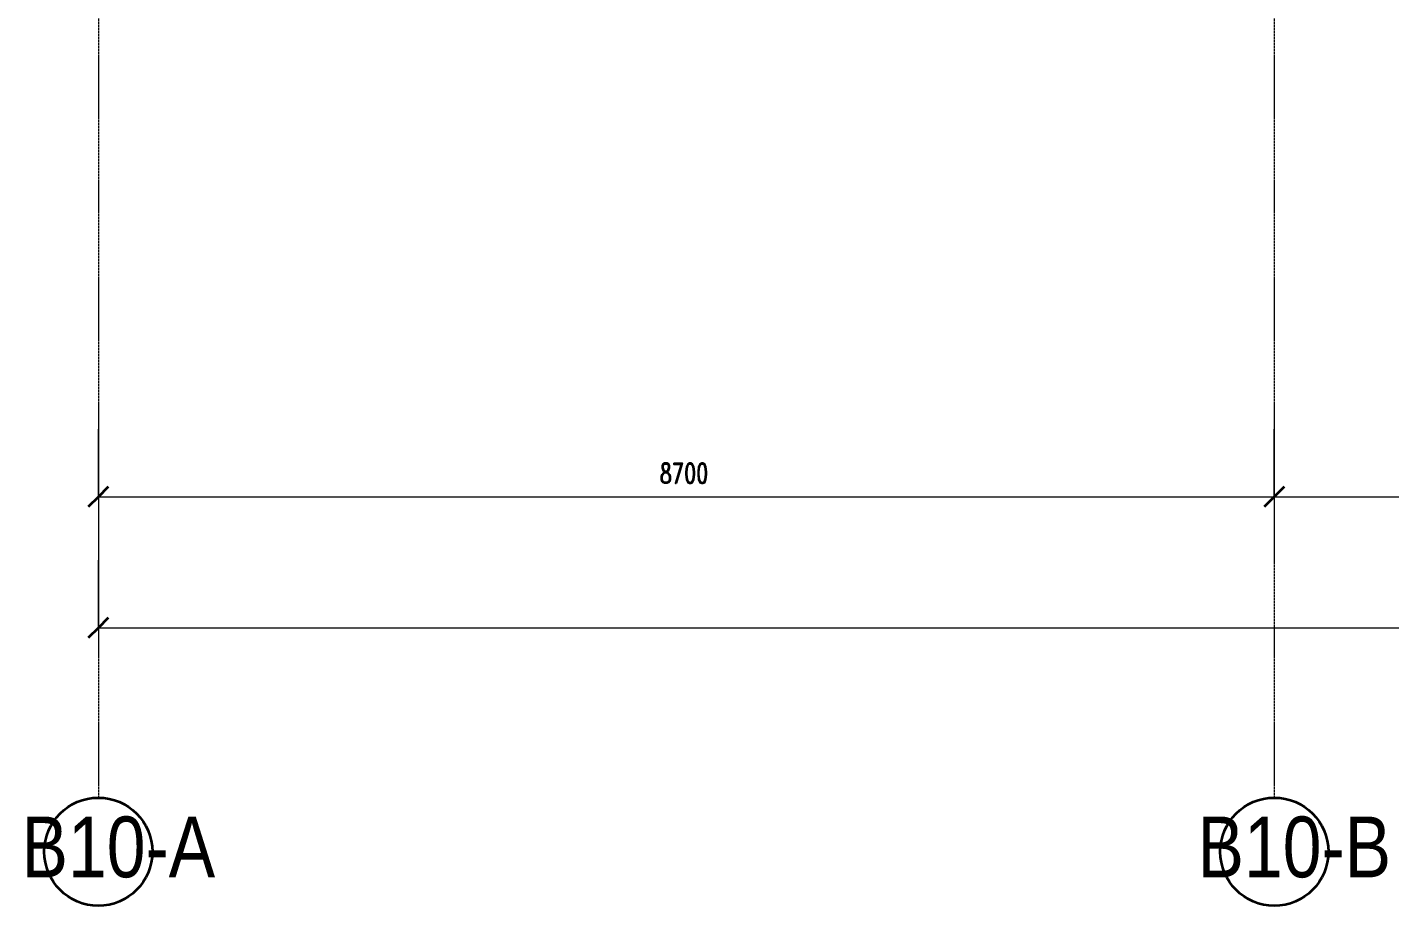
# Model space of a CAD drawing. Header units: millimetres. Extents: x 147592 to 208617, y -27981 to 8299.
# Drawn here: x 156074 to 166154, y -27981 to -21478 of the extents above; entities that cross this region are included whole.
import ezdxf

# ---------------------------------------------------------------- set-up
doc = ezdxf.new("R2010")
doc.units = ezdxf.units.MM
doc.linetypes.add('轴网线', pattern=[22.24, 12.7, -3.18, 3.18, -3.18])
for name, color, linetype, lineweight in [('A-____-____-DIMS', 7, 'Continuous', 5), ('A-____-____-DIMS-100', 7, 'Continuous', 5), ('S-GRID-____-IDEN', 7, 'Continuous', 5), ('S-GRID-____-OTLN', 7, 'Continuous', 5)]:
    doc.layers.add(name, color=color, linetype=linetype, lineweight=lineweight)
doc.styles.add('RomanD', font='romand__.ttf', dxfattribs={"width": 0.7, "height": 150})
doc.styles.add('TJ_FangSong_Narrow', font='', dxfattribs={"height": 450})
doc.styles.get('TJ_FangSong_Narrow').set_extended_font_data('TJ_FangSong_Narrow')
doc.dimstyles.new('对角线_-_1_5mm_RomanD_1_20_1', dxfattribs={"dimscale": 304.8, "dimtxt": 150.53621, "dimasz": 0.492126, "dimexe": 0.656168, "dimexo": 0.0625, "dimgap": 0.164042, "dimtad": 1, "dimdec": 0, "dimzin": 0, "dimdsep": 46, "dimtxsty": 'RomanD', "dimblk1": 'OBLIQUE', "dimblk2": 'OBLIQUE', "dimsah": 1, "dimcen": 0.09, "dimazin": 0, "dimtfac": 1, "dimtdec": 4, "dimtix": 1, "dimtmove": 0, "dimatfit": 3, "dimfxl": 1.64042, "dimfxlon": 1, "dimtvp": 1, "dimtolj": 1, "dimtzin": 0, "dimarcsym": 2})

# ---------------------------------------------------------------- blocks, each defined once
blk = doc.blocks.new('DIMBLOCK16-ELV_2F')
at = {"layer": 'A-____-____-DIMS-100', "color": 250, "true_color": 0x444444, "transparency": 16777216}
for p, q in [((156600, -24453), (156600, -25153)), ((156600, -24953), (156600, -24453)), ((165300, -24453), (165300, -25153)), ((165300, -24953), (165300, -24453)), ((156600, -24953), (165300, -24953))]:
    blk.add_line(p, q, dxfattribs=at)
at = {"layer": 'A-____-____-DIMS-100', "color": 250, "lineweight": 35, "true_color": 0x444444, "transparency": 16777216}
for p, q in [((156600, -24953), (156675, -24878)), ((165300, -24953), (165375, -24878)), ((156600, -24953), (156525, -25028)), ((165300, -24953), (165225, -25028))]:
    blk.add_line(p, q, dxfattribs=at)
at = {"layer": 'A-____-____-DIMS-100', "color": 0, "transparency": 16777216, "insert": (160753, -24704), "char_height": 150, "width": 472.45, "attachment_point": 1, "line_spacing_factor": 1.146391, "style": 'RomanD'}
blk.add_mtext('8700', dxfattribs=at)
blk = doc.blocks.new('_Oblique')
at = {"color": 0, "linetype": 'ByBlock', "lineweight": -2}
blk.add_line((-0.5, -0.5), (0.5, 0.5), dxfattribs=at)
blk = doc.blocks.new('DIMBLOCK17-ELV_2F')
at = {"layer": 'A-____-____-DIMS-100', "color": 250, "true_color": 0x444444, "transparency": 16777216}
for p, q in [((165300, -24453), (165300, -25153)), ((165300, -24953), (165300, -24453)), ((174000, -24453), (174000, -25153)), ((174000, -24953), (174000, -24453)), ((165300, -24953), (174000, -24953))]:
    blk.add_line(p, q, dxfattribs=at)
at = {"layer": 'A-____-____-DIMS-100', "color": 250, "lineweight": 35, "true_color": 0x444444, "transparency": 16777216}
for p, q in [((165300, -24953), (165375, -24878)), ((174000, -24953), (174075, -24878)), ((165300, -24953), (165225, -25028)), ((174000, -24953), (173925, -25028))]:
    blk.add_line(p, q, dxfattribs=at)
at = {"layer": 'A-____-____-DIMS-100', "color": 0, "transparency": 16777216, "insert": (169453, -24704), "char_height": 150, "width": 472.45, "attachment_point": 1, "line_spacing_factor": 1.146391, "style": 'RomanD'}
blk.add_mtext('8700', dxfattribs=at)
blk = doc.blocks.new('DIMBLOCK20-ELV_2F')
at = {"layer": 'A-____-____-DIMS-100', "color": 250, "true_color": 0x444444, "transparency": 16777216}
for p, q in [((156600, -25423), (156600, -26123)), ((156600, -25923), (156600, -25423)), ((191400, -25423), (191400, -26123)), ((191400, -25923), (191400, -25423)), ((156600, -25923), (191400, -25923))]:
    blk.add_line(p, q, dxfattribs=at)
at = {"layer": 'A-____-____-DIMS-100', "color": 250, "lineweight": 35, "true_color": 0x444444, "transparency": 16777216}
for p, q in [((156600, -25923), (156675, -25848)), ((191400, -25923), (191475, -25848)), ((156600, -25923), (156525, -25998)), ((191400, -25923), (191325, -25998))]:
    blk.add_line(p, q, dxfattribs=at)
at = {"layer": 'A-____-____-DIMS-100', "color": 0, "transparency": 16777216, "insert": (173754, -25674), "char_height": 150, "width": 590.57, "attachment_point": 1, "line_spacing_factor": 1.146391, "style": 'RomanD'}
blk.add_mtext('34800', dxfattribs=at)
blk = doc.blocks.new('轴网 - R4_0-512320-ELV_2F')
at = {"layer": 'S-GRID-____-IDEN', "color": 160, "lineweight": 35, "true_color": 0x4444ff}
blk.add_circle((0, 0), 4, dxfattribs=at)
blk = doc.blocks.new('YXQH_AR_B9-20_rvt-1-ELV_2F')
at = {"layer": 'S-GRID-____-OTLN', "color": 160, "linetype": '轴网线', "true_color": 0x4444ff}
for p, q in [((156600, 7499.5), (156600, -27181.2)), ((165300, 7499.5), (165300, -27181.2))]:
    blk.add_line(p, q, dxfattribs=at)
at = {"color": 250, "lineweight": 5, "true_color": 0x444444, "xscale": 99.99999999999993, "yscale": 99.99999999999993, "zscale": 99.99999999999993, "rotation": 180}
for p in [(156600, -27581.2), (165300, -27581.2)]:
    blk.add_blockref('轴网 - R4_0-512320-ELV_2F', p, dxfattribs=at)
at = {"layer": 'S-GRID-____-IDEN', "color": 250, "true_color": 0x444444, "char_height": 450, "width": 1370.886, "attachment_point": 1, "style": 'TJ_FangSong_Narrow'}
for s, insert in [('B10-A', (156031.7, -27320.7)), ('B10-B', (164731.7, -27320.7))]:
    blk.add_mtext(s, dxfattribs=dict(at, insert=insert))
at = {"layer": 'A-____-____-DIMS', "color": 250, "true_color": 0x444444}
for base, p1, p2, override, picture, middle in [((165300, -24953.2), (156600, -24453.2), (165300, -24453.2), {"dimpost": '<>', "dimfxl": 8700}, 'DIMBLOCK16-ELV_2F', (160950, -24828.2)), ((174000, -24953.2), (165300, -24453.2), (174000, -24453.2), {"dimpost": '<>', "dimfxl": 8700}, 'DIMBLOCK17-ELV_2F', (169650, -24828.2)), ((191400, -25922.9), (156600, -25422.9), (191400, -25422.9), {"dimpost": '<>', "dimfxl": 34800}, 'DIMBLOCK20-ELV_2F', (174000, -25797.9))]:
    dim = blk.add_linear_dim(base=base, p1=p1, p2=p2, dimstyle='对角线_-_1_5mm_RomanD_1_20_1', override=override, dxfattribs=at)
    dim.commit()
    dim.dimension.update_dxf_attribs({"geometry": picture, "text_midpoint": middle})

msp = doc.modelspace()

# ---------------------------------------------------------------- block references
at = {"lineweight": 5}
msp.add_blockref('YXQH_AR_B9-20_rvt-1-ELV_2F', (0, 0), dxfattribs=at)

doc.saveas('drawing.dxf')
